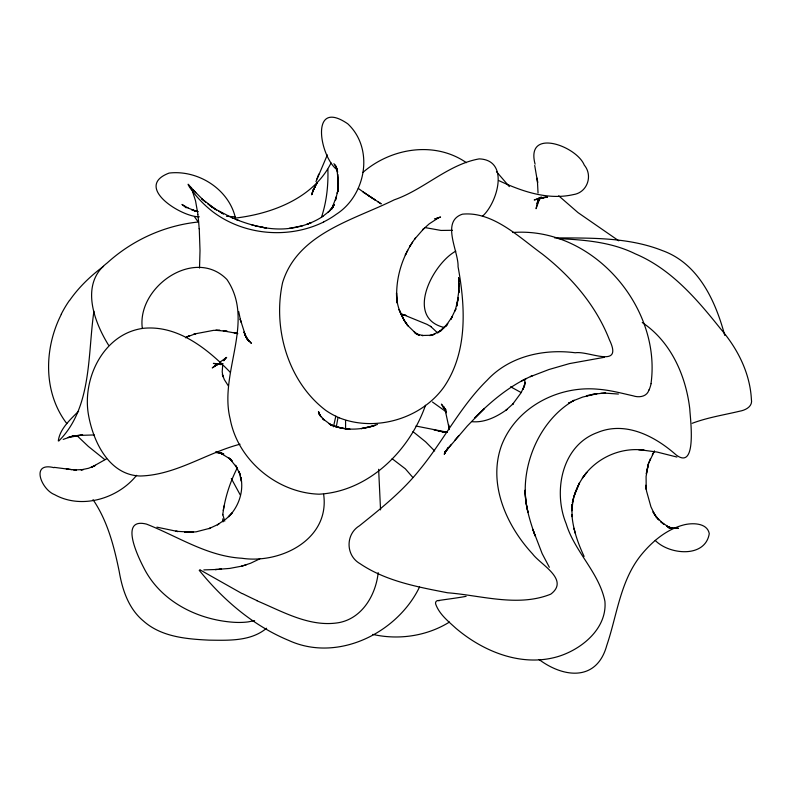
<?xml version="1.0" encoding="UTF-8"?>
<svg xmlns="http://www.w3.org/2000/svg" width="791" height="791" viewBox="0 0 791 791"><rect width="100%" height="100%" fill="white"/><g stroke="black" fill="none" stroke-linecap="round" stroke-linejoin="round"><path stroke-width="1.19" d="M571.933 507.14L572.041 504.342L571.794 510.64L573.267 498.577L572.377 502.977L575.136 492.862L579.516 482.797L573.712 497.124C576.382 488.096 580.703 479.544 586.863 472.385L582.324 478.189C595.752 458.207 620.184 446.925 644.111 450.158L638.772 449.842M458.879 283.732L458.909 286.055L458.632 278.274L458.849 292.64L458.968 285.67M338.241 186.261L338.36 180.368L337.708 191.412L338.281 187.764L337.253 193.38L338.073 189.771L335.424 200.301L336.501 196.573L331.449 209.348M571.794 510.64L571.933 506.873L572.081 516.642L571.883 514.506C572.991 529.139 577.885 543.219 584.114 556.409M345.578 420.496L345.578 429.177M199.52 268.05L200.014 250.559L199.253 228.55M458.889 290.495L456.723 306.206L458.414 297.574L455.112 310.912L455.873 308.747L450.791 319.386L452.383 316.519L445.531 326.357L447.805 323.578L440.557 331.043L447.261 324.537L438.471 332.26L440.33 330.846L432.786 334.82L434.813 334.109L429.701 335.552L431.995 335.246L421.989 335.483L423.145 335.592L416.353 333.921L419.111 335.216L414.197 331.864L414.761 332.339L408.018 325.803L404.26 320.503L399.01 309.469L404.26 320.503L407.929 325.843C400.819 316.44 396.242 304.891 396.518 293.006L397.102 303.002C394.758 280.004 401.808 256.393 415.552 237.903L414.642 239.119L423.966 228.461L422.691 229.706L429.246 223.833L438.639 217.723L435.436 219.028L440.547 217.011L436.375 218.365M338.064 189.089L338.449 183.067M537.712 201.082L537.514 203.505L537.712 201.25M222.765 514.832C224.693 498.478 229.874 482.53 237.28 467.847M93.931 311.209C87.564 354.665 92.221 407.731 58.771 440.992L58.307 440.874C59.819 428.851 70.429 419.428 78.625 411.172M336.185 427.417L337.994 417.599M537.682 201.359L536.071 208.695L539.848 197.997L537.831 198.966L541.281 197.305M378.197 572.654C375.824 594.802 362.387 618.196 338.983 622.626C309.835 627.599 282.694 611.532 256.749 600.695M224.061 505.884L223.24 510.482M222.676 365.313L222.212 371.839L222.943 376.674L222.37 374.558L224.357 379.67L228.421 386.018M651.003 383.665C661.76 306.671 592.093 226.414 512.766 232.505M333.466 426.784L335.829 416.145M654.454 450.979L648.739 463.002L646.919 470.2L646.316 473.809L648.452 463.625L646.089 476.419L646.207 489.421L645.792 485.239L646.544 491.082L650.934 506.804L655.156 515.603L653.01 511.846L658.735 519.914L655.798 516.543L664.025 524.423L660.821 521.793L670.224 528.091L666.704 526.074L670.541 527.844M321.423 217.426C326.574 201.932 328.394 185.519 327.87 169.244M313.365 189.662L311.694 194.665L313.711 188.98M425.499 405.249C409.837 450.544 368.764 491.448 319.149 494.187C277.394 492.951 237.834 460.372 230.191 419.032C218.593 372.957 255.661 321.937 226.968 279.549C194.981 246.565 137.021 286.569 142.271 327.958M311.694 194.665L313.414 189.81M445.481 451.216L444.661 453.51L445.491 451.226M315.955 181.663L327.345 154.907M316.944 178.914L318.753 174.149M224.061 360.538L224.733 358.798L223.991 360.607M648.739 463.002L650.489 458.582M331.043 163.015C313.117 198.877 270.127 214.529 232.465 218.395M445.323 451.691L444.216 454.291L448.27 447.726M312.831 191.462L315.045 186.369L312.623 191.541L314.759 187.2M61.372 314.245C43.98 348.198 42.971 392.405 66.849 423.63M539.848 197.997L537.603 202.575L540.065 198.343M648.996 389.884C646.949 396.815 639.039 397.843 633.077 395.816C621.518 393.216 609.999 390.101 598.134 389.241C558.426 385.385 516.385 407.108 501.632 445.204C487.543 483.489 506.329 525.659 532.6 553.937C540.293 564.477 570.084 579.635 550.763 594.16C518.075 607.359 481.294 595.396 447.508 592.766C417.411 586.912 385.83 581.138 359.974 563.637C345.667 555.519 345.39 534.34 359.411 525.807C380.817 508.633 402.461 491.379 419.645 469.755C443.444 440.903 460.224 406.643 487.108 380.263C509.335 356.207 543.733 348.633 575.284 352.776C588.593 350.551 623.664 369.476 609.446 339.883C595.999 305.326 571.151 276.563 542.161 253.941C519.4 237.458 492.615 211.098 462.438 214.173C440.607 221.371 458.74 251.498 458.058 266.686C465.385 306.572 467.906 351.649 444.097 386.799C421.474 418.686 375.676 432.242 339.319 417.836M405.852 253.96L405.279 255.097L407.751 250.233M419.546 586.991C397.319 633.176 337.391 662.799 288.695 640.413C253.239 625.721 223.23 599.954 199.332 570.43M331.488 209.289L334.306 204.513L331.558 208.824L333.614 205.423L332.091 208.023M317.132 182.78L314.472 187.625L317.171 182.919M652.348 454.716L654.226 451.295M412.526 242.224L409.629 246.663L410.391 245.507M224.535 359.411L225.712 357.661M538.8 200.014L539.976 198.284M604.354 357.305L569.5 363.593L548.944 369.526L530.405 376.635L532.116 375.854C510.175 385.385 491.458 400.928 474.788 417.836L484.428 408.403L467.283 426.033L444.908 452.264L447.765 448.448M69.559 300.531C78.774 287.242 90.579 275.921 103.532 266.33M446.757 449.891L448.675 447.399L444.908 452.264M333.041 206.708L329.896 210.703L333.041 206.708L328.047 212.364L328.769 211.652L322.619 216.516M539.848 198.492L537.623 201.24L541.232 197.088L537.811 200.509L539.996 198.383M447.123 449.397L451.364 444.334M136.586 475.322C117.958 498.696 81.424 509.711 54.53 494.593C41.478 489.688 30.009 461.558 54.065 467.689M454.944 440.122L458.909 435.515M482.381 216.309C497.272 203.317 510.185 159.96 479.188 158.882C447.914 164.469 424.035 189.543 394.185 199.856C353.27 220.175 297.732 233.424 282.614 282.496C272.579 328.057 287.865 381.618 325.763 410.381A78.171 73.316 86.6 0 0 339.329 417.806M223.339 360.686L226.671 357.394L219.69 362.318M215.686 365.224L214.203 366.589L215.854 365.076M539.689 198.492L537.929 200.004L540.194 198.086M266.587 628.242C250.698 641.501 228.599 640.364 209.16 640.146C186.35 639.049 161.245 636.923 143.408 620.975C128.547 608.675 122.308 589.74 119.194 571.359C114.062 546.393 107.576 520.992 93.031 499.655M214.875 365.828L212.255 367.904L218.504 363.949L214.885 365.61L219.107 363.84L213.382 363.415L221.223 364.651M363.02 172.319C391.15 147.976 434.724 140.739 466.393 162.679M539.857 198.215L538.028 199.639L539.976 198.175L537.168 199.016L539.64 198.027M455.784 251.152C432.608 263.71 404.29 318.318 444.542 327.563M106.617 458.8L91.202 467.491L95.493 465.365L88.612 468.262L80.998 469.864L83.381 469.557L73.86 469.953L76.203 470.21M569.421 402.728L568.502 403.192L574.187 400.286C537.504 420.97 517.532 471.832 527.993 512.38L525.886 501.623L525.046 490.212C525.184 505.983 530.049 521.21 535.151 535.972L532.818 529.327L542.161 553.621L549.34 567.276M449.466 622.052C426.893 636.132 398.595 640.265 372.749 634.392M322.916 216.348C313.295 222.736 301.351 227.007 289.437 228.411L302.824 225.662M185.529 337.797L189.553 335.572L186.646 337.104L196.02 333.525L193.973 334.059L213.56 330.351L220.027 330.361L215.735 330.312L227.235 331.31L223.28 330.885L236.469 333.288M259.804 558.842L250.707 563.192L241.66 566.198L246.555 564.655M526.579 378.454L521.368 381.025L522.258 380.59M323.737 221.955C288.814 239.159 244.518 235.421 213.263 212.107C204.029 204.968 195.802 196.455 189.306 186.745C185.618 180.605 191.254 187.269 191.768 189.751M573.08 400.849L582.7 397.062L597.047 393.7M63.191 439.4L72.98 435.979L68.026 437.561L82.62 434.931L73.138 436.088L77.775 435.475M219.147 363.751L216.131 364.819L219.186 363.929M377.465 424.451L369.901 426.972L361.289 428.633L375.389 425.291C361.042 429.968 344.51 431.055 330.509 424.638L340.703 428.04L349.919 429.127L346.369 428.801M692.194 423.304C707.53 417.5 723.775 414.998 739.654 411.211C745.508 410.193 752.903 406.525 751.401 399.396C749.987 372.897 737.528 348.465 720.413 328.601C696.772 299.028 671.075 268.91 635.321 253.852C611.522 242.056 584.727 239.861 558.614 238.635M539.927 198.076L534.222 199.945L544.208 197.513L538.809 198.432L547.501 197.137L542.507 197.582L546.947 197.266M240.029 444.216C206.253 453.006 175.958 475.065 140.284 476.004C108.901 475.124 93.061 441.418 88.414 414.514C82.116 377.93 103.928 333.387 143.497 328.295C178.015 324.933 207.756 349.078 230.359 372.403M254.613 620.638L248.028 621.914A72.377 42.852 25.2 0 1 233.731 622.28C197.355 619.808 160.533 601.308 143.744 567.72C138.514 557.635 118.571 517.096 146.523 524.117C177.916 536.446 207.222 556.32 241.927 558.258C280.587 564.102 330.094 539.314 323.638 494.306M221.233 363.336L217.209 364.344L219.196 363.989M600.903 393.305C615.507 392.484 592.103 393.463 586.428 395.886L587.624 395.609M241.819 566.138L229.667 568.422L215.122 569.56L221.5 569.233L219.226 569.342M591.549 394.669L596.434 393.799M466.107 596.345C456.842 598.045 447.488 599.153 438.184 600.567C436.316 600.438 435.099 602.297 435.663 604.017C439.183 614.083 448.052 621.103 455.675 628.084C483.153 651.547 521.338 667.149 557.447 656.728C581.365 649.658 607.33 628.618 604.917 601.289C599.084 572.358 574.691 551.802 566.188 523.78C552.899 491.636 561.65 445.422 597.462 432.539C625.622 420.753 655.185 436.335 676.167 454.954C697.771 471.199 689.97 416.63 689.801 409.105C685.926 375.685 670.966 341.742 642.262 322.52M198.59 221.964C164.617 225.425 132.443 240.019 107.19 262.948C79.931 283.593 93.753 321.225 108.525 345.094M434.486 218.81L435.614 218.662M289.892 228.352C270.908 230.834 251.963 225.85 234.452 218.86M218.227 364.048L223.042 363.642M78.141 435.436L94.307 434.941M452.442 230.3L441.022 230.438L424.846 227.551M216.615 569.48L203.831 569.906M219.077 363.88L215.587 363.989L219.216 363.88M447.459 431.827L442.733 431.965L447.152 432.212L415.977 426.033M554.62 237.873C590.748 238.121 628.153 237.033 662.334 250.569C698.443 263.492 715.509 300.926 724.754 335.414M674.505 528.299L678.48 528.319L669.008 527.904L673.181 528.24L668.553 527.587L672.755 528.2L667.228 526.499L670.432 527.834M604.907 393.127L618.404 394.047M235.431 216.833L226.453 216.279M471.881 421.672C484.764 422.918 496.926 416.699 507.1 409.392L506.052 410.114L513.537 403.41L512.43 404.547L521.101 392.751L524.7 385.088L522.989 389.37L525.244 382.3L524.908 384.218L524.749 379.66M438.184 600.567L439.499 600.636M216.062 452.581L223.635 453.678L219.601 452.867M216.843 363.731L218.929 363.929M642.193 450.049L657.054 452.047L676.908 457.04M54.164 467.352L75.679 470.141M67.967 469.142L66.306 468.934L71.674 469.617M199.342 216.813C181.109 217.11 133.175 186.577 169.116 173.071C197.671 169.679 228.451 188.792 235.293 217.377M260.605 226.987L266.31 228.035L255.74 225.87M344.372 428.643L333.911 426.062L329.066 423.63L332.26 425.785M438.204 430.858L442.841 431.827L434.071 429.918M197.681 211.533L193.973 210.604L198.155 211.662M400.493 313.889L406.08 315.49L401.769 314.215M156.925 527.162L177.995 531.562L175.691 531.285L193.548 532.214L184.639 532.303L196.049 531.849L210.307 528.17L209.022 528.635L218.8 524.087L217.357 524.838L226.404 518.669L232.07 512.963L228.619 516.8C238.704 506.517 243.964 491.419 240.859 477.161L241.473 481.452L238.971 471.436L240.454 475.084L235.481 465.266L237.468 468.381L229.726 458.681L232.139 460.896L228.342 457.643L230.932 459.502L220.61 453.124L223.705 454.588L218.81 452.452L222.231 453.797L215.706 451.799M251.498 224.733L256.363 226.028M237.34 333.476L233.958 332.536L237.814 333.673M195.506 210.97L191.61 209.655L196.84 211.484L188.169 208.073M402.777 314.462L426.992 324.35L430.996 326.643L430.551 326.317L437.809 333.08M235.57 219.275L238.734 220.471M200.736 570.262L242.125 593.626M233.038 218.306L214.193 208.517L211.909 206.945L216.507 209.951L201.665 198.749L205.749 202.229M499.121 180.734C521.941 191.442 548.074 200.4 573.435 194.586C587.347 192.569 593.131 175.582 584.252 165.072C576.481 145.811 525.293 127.41 535.092 164.172M510.59 386.789L521.071 392.514M418.914 335.058L414.968 333.041L417.678 334.435M188.406 208.171L181.979 204.444L186.251 207.865M218.87 211.335L223.546 213.985L221.312 212.71M539.126 659.575C564.29 678.273 596.997 681.318 606.786 645.397C617.346 614.34 620.381 579.506 642.381 553.492C653.504 540.302 667.881 528.606 684.986 524.611C693.341 522.802 707.243 523.069 709.27 533.609C705.305 558.357 669.127 554.817 655.215 540.401M367.568 195.041L375.053 199.935L363.138 192.015L380.857 203.643M377.712 201.646L381.252 203.9M392.128 458.711L405.348 468.826L412.724 477.329M432.469 402.026L445.56 411.389M331.38 425.182L322.352 418.459L324.439 420.159L319.693 414.998L318.961 412.813L319.722 415.146L318.595 411.953L319.91 415.473L318.437 411.765L320.899 416.768L319.693 414.998M365.343 193.518L358.313 188.416M618.789 240.82L578.013 212.611L558.723 195.822M209.753 205.383L212.037 207.113L207.707 203.811M104.827 459.64L88.345 446.421L76.915 435.574M246.555 338.558L251.419 343.353L246.416 337.895L249.234 341.267L245.596 336.531L248.601 340.674L244.844 334.781L246.495 337.708L244.004 332.19L246.495 337.708M444.226 408.235L446.025 409.728M496.471 171.657L509.355 186.617M203.89 200.647L193.053 189.781M444.661 408.314L443.019 406.772L444.72 408.522M247.494 339.25L248.898 340.703M434.655 450.979L425.627 441.833L414.711 433.013A87.979 49.902 59 0 0 412.902 431.738M195.782 192.796L190.631 186.943M444.868 408.591L441.398 404.122L445.452 410.193M336.551 169.383C319.297 155.234 309.973 97.946 347.753 123.801C374.37 148.688 365.986 195.268 336.353 214.232A84.4 69.519 0 0 1 323.687 221.895M194.497 216.764L198.106 221.806M240.197 494.85L231.298 478.486M333.921 163.638L336.541 167.583M445.521 410.252L443.484 406.861L445.847 411.191L443.682 406.881L445.906 411.735L444.226 407.711L446.104 412.793L445.017 409.254L449.209 428.742M335.275 165.546L337.441 170.629L335.424 165.072M192.559 191.541L195.545 200.884L197.938 214.49M245.24 334.909L240.187 318.991L240.879 322.026L238.684 311.446M224.763 521.17L222.736 514.397M575.334 533.45L573.969 528.269L574.197 529.169M336.739 168.859L337.619 172.24L336.323 166.97M534.716 165.487L537.623 182.533L537.277 178.202L538.038 193.004M337.085 170.203L338.301 183.077L337.856 174.396M222.746 518.876L223.032 521.902M458.582 277.542L458.82 281.952M380.55 509.898L378.632 469.29M448.863 425.064L449.031 429.681M61.243 314.195A107.685 95.474 -36 0 1 69.43 300.451M197.879 214.816A74.443 11.578 -89 0 1 199.174 228.826M199.461 570.529A75.995 4.528 38.2 0 1 200.449 570.034M256.966 600.596A73.553 9.106 24.2 0 1 242.6 593.655M651.062 383.823A98.806 23.839 77.6 0 1 649.035 390.003M537.603 201.418L537.287 203.841L537.692 201.408M540.016 198.027L538.107 199.342L539.966 197.987M311.229 222.617L306.977 224.308L311.239 222.637"/></g></svg>
